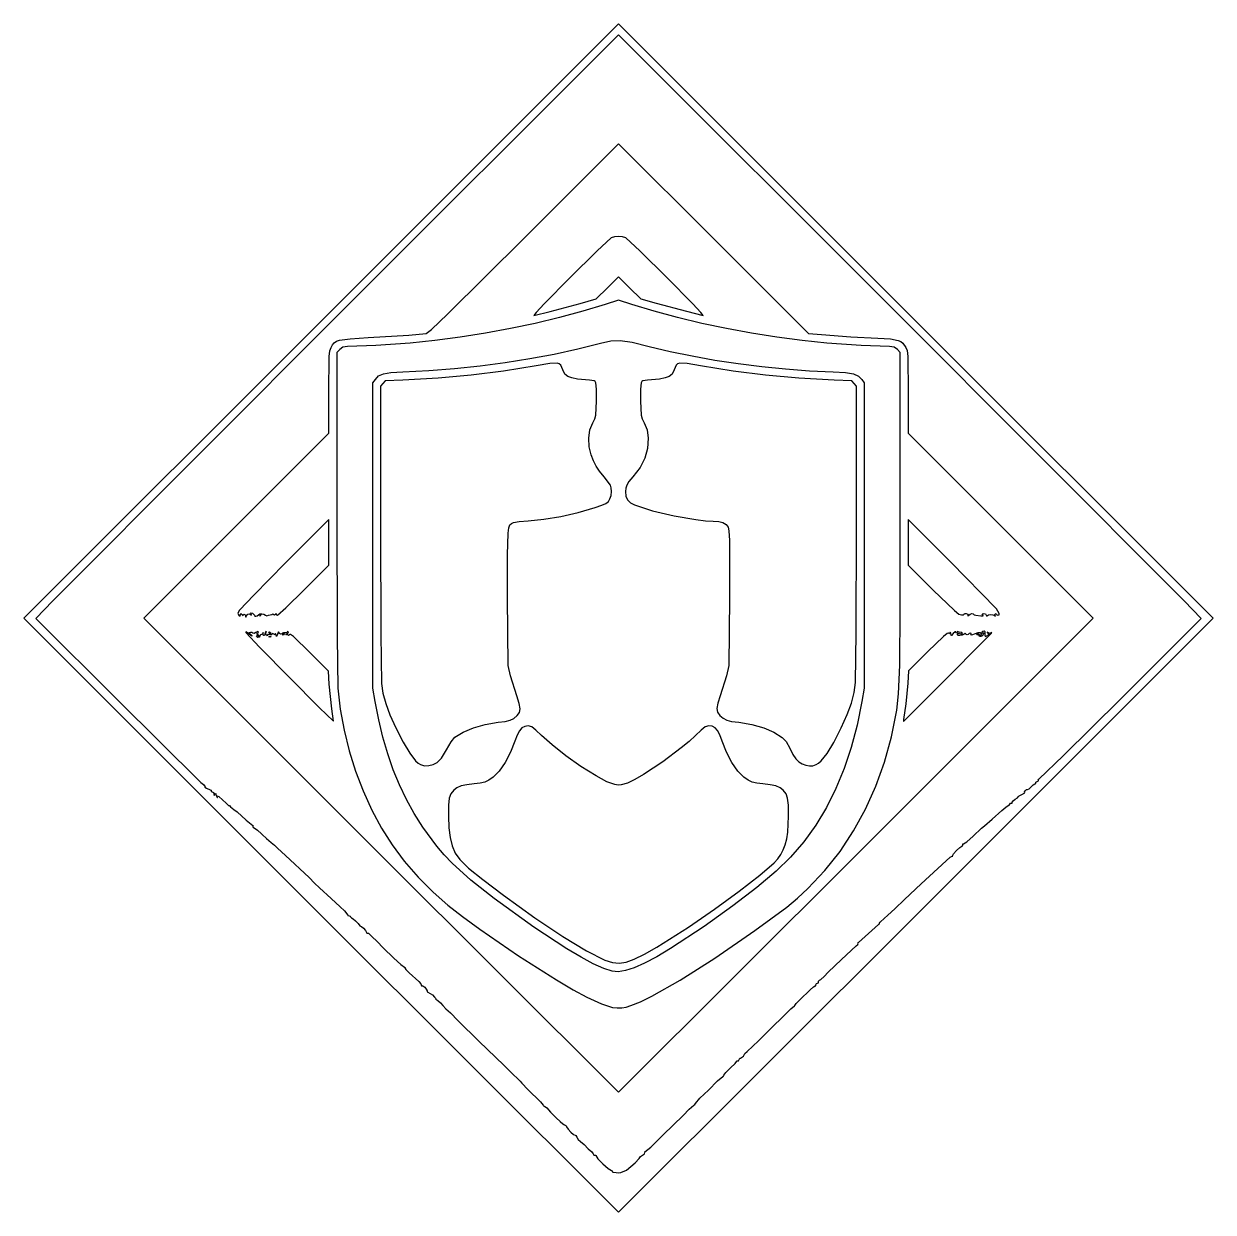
# Model space of a CAD drawing. Extents: x 243 to 560, y 438 to 755.
import ezdxf

# ---------------------------------------------------------------- set-up
doc = ezdxf.new("R2010")
doc.units = 0

msp = doc.modelspace()

# ---------------------------------------------------------------- linework, layer by layer
at = {"layer": 'Calque 1'}
for p, q in [((322.0903, 675.3326), (401.399, 754.6413)), ((401.399, 754.6413), (480.7077, 675.3326)), ((401.39896, 751.7311), (328.22506, 678.574)), ((474.57286, 678.574), (401.39896, 751.7311)), ((376.0622, 697.2911), (401.3993, 722.6231)), ((401.3993, 722.6231), (426.7331, 697.3226)), ((355.75622, 677.1232), (376.0622, 697.2911)), ((399.45441, 697.4933), (395.688262, 694.029348)), ((400.362216, 697.77815), (399.45441, 697.4933)), ((401.39889, 697.8731), (400.362216, 697.77815)), ((402.435564, 697.77815), (401.39889, 697.8731)), ((403.34337, 697.4933), (402.435564, 697.77815)), ((407.109525, 694.029348), (403.34337, 697.4933)), ((426.7331, 697.3226), (452.067, 672.0222)), ((395.688262, 694.029348), (388.454559, 686.896763)), ((414.343217, 686.896763), (407.109525, 694.029348)), ((388.454559, 686.896763), (381.551431, 679.89342)), ((398.42234, 684.1996), (401.3989, 687.1647)), ((401.3989, 687.1647), (404.37546, 684.2005)), ((421.246336, 679.89342), (414.343217, 686.896763)), ((395.44578, 681.2345), (398.42234, 684.1996)), ((404.37546, 684.2005), (407.35203, 681.2363)), ((381.551431, 679.89342), (379.410749, 677.627053)), ((383.14265, 677.8949), (391.21244, 680.0306)), ((391.21244, 680.0306), (395.44578, 681.2345)), ((397.8102, 679.7354), (391.88048, 677.934084)), ((401.39936, 680.8928), (397.8102, 679.7354)), ((404.98852, 679.7354), (401.39936, 680.8928)), ((410.918211, 677.934084), (404.98852, 679.7354)), ((407.35203, 681.2363), (411.45307, 680.0619)), ((411.45307, 680.0619), (419.52286, 677.9253)), ((423.38702, 677.627053), (421.246336, 679.89342)), ((328.22506, 678.574), (250.52196, 600.7029)), ((351.534233, 673.103656), (355.75622, 677.1232)), ((378.77701, 676.8172), (383.14264, 677.8949)), ((379.410749, 677.627053), (378.77701, 676.8172)), ((385.659003, 676.254863), (379.210656, 674.710566)), ((383.14264, 677.8949), (383.14265, 677.8949)), ((391.88048, 677.934084), (385.659003, 676.254863)), ((417.139675, 676.254862), (410.918211, 677.934084)), ((423.58802, 674.710566), (417.139675, 676.254862)), ((419.52286, 677.9253), (424.02077, 676.8172)), ((424.02077, 676.8172), (423.38702, 677.627053)), ((552.27596, 600.7029), (474.57286, 678.574)), ((242.7816, 596.0238), (322.0903, 675.3326)), ((350.0669, 671.9583), (351.534233, 673.103656)), ((372.600325, 673.314025), (365.892897, 672.078068)), ((379.210656, 674.710566), (372.600325, 673.314025)), ((430.198358, 673.314025), (423.58802, 674.710566)), ((436.905796, 672.078068), (430.198358, 673.314025)), ((480.7077, 675.3326), (560.0165, 596.0238)), ((325.128758, 668.958126), (325.58211, 669.499323)), ((325.58211, 669.499323), (326.185846, 669.912438)), ((326.185846, 669.912438), (327.029444, 670.221313)), ((327.029444, 670.221313), (329.794143, 670.62172)), ((329.794143, 670.62172), (334.59204, 670.8913)), ((334.59204, 670.8913), (345.43994, 671.5765)), ((345.8369, 669.462), (336.714764, 668.840788)), ((345.43994, 671.5765), (350.0669, 671.9583)), ((352.446298, 670.139226), (345.8369, 669.462)), ((359.153259, 671.015525), (352.446298, 670.139226)), ((365.892897, 672.078068), (359.153259, 671.015525)), ((390.52939, 667.901678), (396.63691, 669.4553)), ((396.63691, 669.4553), (399.328229, 670.043484)), ((399.328229, 670.043484), (401.866635, 670.125775)), ((401.866635, 670.125775), (405.031328, 669.648153)), ((405.031328, 669.648153), (409.60151, 668.5566)), ((443.645447, 671.015525), (436.905796, 672.078068)), ((450.352418, 670.139226), (443.645447, 671.015525)), ((456.96182, 669.462), (450.352418, 670.139226)), ((452.067, 672.0222), (455.50658, 671.7235)), ((455.50658, 671.7235), (463.3481, 671.120287)), ((466.083964, 668.840788), (456.96182, 669.462)), ((463.3481, 671.120287), (470.54258, 670.7519)), ((470.54258, 670.7519), (473.909026, 670.55008)), ((473.909026, 670.55008), (475.985161, 670.166788)), ((475.985161, 670.166788), (476.678573, 669.860973)), ((476.678573, 669.860973), (477.216461, 669.454452)), ((477.216461, 669.454452), (478.0484, 668.2655)), ((324.218039, 665.8334), (324.3951, 667.401119)), ((324.3951, 667.401119), (324.73631, 668.265)), ((324.73631, 668.265), (325.128758, 668.958126)), ((326.25772, 666.973), (326.257, 623.864)), ((327.03112, 667.7464), (326.25772, 666.973)), ((327.903796, 668.375238), (327.03112, 667.7464)), ((329.109, 668.5198), (327.903796, 668.375238)), ((336.714764, 668.840788), (329.109, 668.5198)), ((377.789201, 665.285781), (384.239841, 666.51082)), ((384.239841, 666.51082), (390.52939, 667.901678)), ((409.60151, 668.5566), (415.220497, 667.214341)), ((415.220497, 667.214341), (421.075337, 666.000988)), ((473.68972, 668.5198), (466.083964, 668.840788)), ((474.894924, 668.375238), (473.68972, 668.5198)), ((475.7676, 667.7464), (474.894924, 668.375238)), ((476.541, 666.973), (475.7676, 667.7464)), ((476.54072, 623.8637), (476.541, 666.973)), ((478.0484, 668.2655), (478.399835, 667.426334)), ((478.399835, 667.426334), (478.580798, 665.887175)), ((324.141, 656.227), (324.218039, 665.8334)), ((357.680129, 662.636098), (364.488406, 663.345367)), ((364.488406, 663.345367), (371.19841, 664.229613)), ((379.40342, 663.4039), (370.694831, 661.967802)), ((371.19841, 664.229613), (377.789201, 665.285781)), ((383.061438, 664.027264), (379.40342, 663.4039)), ((385.050665, 664.118437), (383.061438, 664.027264)), ((385.616585, 663.934608), (385.050665, 664.118437)), ((386.001832, 663.581917), (385.616585, 663.934608)), ((386.54567, 662.3222), (386.001832, 663.581917)), ((416.791603, 663.573097), (416.25211, 662.3222)), ((417.171636, 663.924084), (416.791603, 663.573097)), ((417.72778, 664.1081), (417.171636, 663.924084)), ((419.676157, 664.023228), (417.72778, 664.1081)), ((423.25225, 663.4145), (419.676157, 664.023228)), ((421.075337, 666.000988), (427.121822, 664.922653)), ((431.968586, 661.977547), (423.25225, 663.4145)), ((427.121822, 664.922653), (433.315748, 663.98545)), ((433.315748, 663.98545), (439.612906, 663.195491)), ((439.612906, 663.195491), (445.96909, 662.558888)), ((478.580798, 665.887175), (478.65766, 656.2415)), ((336.55208, 659.7563), (337.427468, 660.672816)), ((337.427468, 660.672816), (338.694971, 661.2454)), ((338.694971, 661.2454), (340.716137, 661.573034)), ((340.716137, 661.573034), (343.85251, 661.7547)), ((343.85251, 661.7547), (350.794517, 662.104858)), ((353.282228, 660.085642), (343.88722, 659.5649)), ((350.794517, 662.104858), (357.680129, 662.636098)), ((362.102932, 660.874162), (353.282228, 660.085642)), ((370.694831, 661.967802), (362.102932, 660.874162)), ((387.08115, 661.191675), (386.54567, 662.3222)), ((387.90538, 660.5491), (387.08115, 661.191675)), ((388.975124, 660.159314), (387.90538, 660.5491)), ((390.433871, 659.833062), (388.975124, 660.159314)), ((413.822656, 660.159722), (412.363909, 659.83415)), ((414.8924, 660.5491), (413.822656, 660.159722)), ((415.71663, 661.191675), (414.8924, 660.5491)), ((416.25211, 662.3222), (415.71663, 661.191675)), ((440.596487, 660.880775), (431.968586, 661.977547)), ((449.466845, 660.088466), (440.596487, 660.880775)), ((445.96909, 662.558888), (452.340093, 662.081753)), ((458.91055, 659.5649), (449.466845, 660.088466)), ((452.340093, 662.081753), (458.68171, 661.7702)), ((458.68171, 661.7702), (461.960146, 661.585686)), ((461.960146, 661.585686), (464.063645, 661.249063)), ((464.063645, 661.249063), (465.377409, 660.655508)), ((465.377409, 660.655508), (466.28664, 659.7002)), ((335.915, 658.863), (336.55208, 659.7563)), ((335.915, 618.117), (335.915, 658.863)), ((338.52941, 658.6394), (337.89913, 657.9067)), ((337.89913, 657.9067), (337.90813, 619.623)), ((339.15969, 659.3722), (338.52941, 658.6394)), ((343.88722, 659.5649), (339.15969, 659.3722)), ((393.66662, 659.5257), (390.433871, 659.833062)), ((394.887219, 659.41005), (393.66662, 659.5257)), ((395.151256, 659.1909), (394.887219, 659.41005)), ((395.34071, 658.7961), (395.151256, 659.1909)), ((395.517696, 657.142287), (395.34071, 658.7961)), ((395.52798, 653.9674), (395.517696, 657.142287)), ((407.280091, 657.142287), (407.2698, 653.9674)), ((407.45707, 658.7961), (407.280091, 657.142287)), ((407.646524, 659.191322), (407.45707, 658.7961)), ((407.910561, 659.410875), (407.646524, 659.191322)), ((409.13116, 659.5257), (407.910561, 659.410875)), ((412.363909, 659.83415), (409.13116, 659.5257)), ((463.63808, 659.3722), (458.91055, 659.5649)), ((464.26836, 658.6394), (463.63808, 659.3722)), ((464.89864, 657.9067), (464.26836, 658.6394)), ((464.89464, 619.8876), (464.89864, 657.9067)), ((466.28664, 659.7002), (466.8838, 658.863)), ((466.8838, 658.863), (466.883, 618.117)), ((324.1407, 645.3695), (324.141, 656.227)), ((395.333564, 650.168962), (395.52798, 653.9674)), ((407.2698, 653.9674), (407.464213, 650.168962)), ((478.65766, 656.2415), (478.657, 645.37)), ((393.766709, 646.312375), (394.53338, 648.1466)), ((394.53338, 648.1466), (395.055045, 649.204108)), ((395.055045, 649.204108), (395.333564, 650.168962)), ((407.464213, 650.168962), (407.742736, 649.204108)), ((407.742736, 649.204108), (408.2644, 648.1466)), ((408.2644, 648.1466), (409.031056, 646.312375)), ((299.4687, 620.6965), (324.1407, 645.3695)), ((393.51714, 644.0454), (393.766709, 646.312375)), ((393.54627, 641.7216), (393.51714, 644.0454)), ((409.031056, 646.312375), (409.28064, 644.0454)), ((409.28064, 644.0454), (409.151721, 641.32737)), ((478.657, 645.37), (503.329, 620.697)), ((394.09419, 639.6087), (393.54627, 641.7216)), ((409.151721, 641.32737), (408.464655, 638.780237)), ((394.707411, 637.990002), (394.09419, 639.6087)), ((395.417074, 636.594662), (394.707411, 637.990002)), ((408.464655, 638.780237), (407.173149, 636.286036)), ((396.333465, 635.235867), (395.417074, 636.594662)), ((397.56687, 633.7268), (396.333465, 635.235867)), ((407.173149, 636.286036), (405.23091, 633.7268)), ((399.24573, 631.5614), (397.56687, 633.7268)), ((399.479068, 630.781458), (399.24573, 631.5614)), ((403.588211, 631.559812), (403.315405, 630.75912)), ((404.187322, 632.471673), (403.588211, 631.559812)), ((405.23091, 633.7268), (404.187322, 632.471673)), ((399.1145, 627.8682), (399.407741, 628.774086)), ((399.407741, 628.774086), (399.531168, 629.798762)), ((399.531168, 629.798762), (399.479068, 630.781458)), ((403.315405, 630.75912), (403.25073, 629.8375)), ((403.25073, 629.8375), (403.391802, 628.605652)), ((403.391802, 628.605652), (403.831814, 627.621913)), ((390.608809, 624.24012), (395.18142, 625.5718)), ((395.18142, 625.5718), (396.957964, 626.182866)), ((396.957964, 626.182866), (398.056514, 626.6822)), ((398.056514, 626.6822), (398.700787, 627.200434)), ((398.700787, 627.200434), (399.1145, 627.8682)), ((403.831814, 627.621913), (404.595959, 626.849542)), ((404.595959, 626.849542), (405.70943, 626.2518)), ((405.70943, 626.2518), (410.469863, 624.698125)), ((324.141, 622.344), (312.4875, 610.7034)), ((324.141, 616.257), (324.141, 622.344)), ((326.257, 623.864), (326.328802, 591.085613)), ((373.43699, 621.542), (374.925673, 621.83165)), ((374.925673, 621.83165), (377.32202, 622.049)), ((377.32202, 622.049), (381.525648, 622.448448)), ((381.525648, 622.448448), (386.005731, 623.188912)), ((386.005731, 623.188912), (390.608809, 624.24012)), ((410.469863, 624.698125), (416.262601, 623.318375)), ((416.262601, 623.318375), (422.023504, 622.330613)), ((422.023504, 622.330613), (424.559473, 622.051871)), ((424.559473, 622.051871), (426.68843, 621.9529)), ((426.68843, 621.9529), (428.12872, 621.857802)), ((428.12872, 621.857802), (429.253184, 621.567187)), ((476.516293, 598.244575), (476.54072, 623.8637)), ((478.65724, 622.3509), (478.657, 616.255)), ((490.06104, 610.975), (478.65724, 622.3509)), ((274.7967, 596.0234), (299.4687, 620.6965)), ((337.90813, 619.623), (337.985911, 591.736262)), ((371.788236, 612.970569), (371.929621, 618.75545)), ((371.929621, 618.75545), (372.122324, 620.161463)), ((372.122324, 620.161463), (372.42398, 620.921881)), ((372.42398, 620.921881), (372.855299, 621.295721)), ((372.855299, 621.295721), (373.43699, 621.542)), ((429.253184, 621.567187), (430.081673, 621.07308)), ((430.081673, 621.07308), (430.63404, 620.3675)), ((430.63404, 620.3675), (430.862435, 619.390405)), ((430.862435, 619.390405), (430.978935, 616.753137)), ((464.819755, 592.135513), (464.89464, 619.8876)), ((503.329, 620.697), (528.001, 596.0239)), ((324.14061, 610.1714), (324.141, 616.257)), ((335.91462, 577.3706), (335.915, 618.117)), ((430.978935, 616.753137), (430.96362, 601.4951)), ((466.883, 618.117), (466.883, 577.371)), ((478.657, 616.255), (478.657, 610.159)), ((371.83415, 601.4951), (371.788236, 612.970569)), ((312.4875, 610.7034), (304.094944, 602.223363)), ((317.45797, 603.4927), (324.14061, 610.1714)), ((478.657, 610.159), (485.33773, 603.5512)), ((502.23184, 598.5672), (490.06104, 610.975)), ((312.641765, 598.775863), (317.45797, 603.4927)), ((485.33773, 603.5512), (491.020982, 598.07025)), ((250.52196, 600.7029), (245.99282, 595.9888)), ((304.094944, 602.223363), (300.2817, 598.1813)), ((371.93549, 583.456), (371.83415, 601.4951)), ((430.96362, 601.4951), (430.86228, 583.456)), ((556.80512, 595.9888), (552.27596, 600.7029)), ((300.2817, 598.1813), (299.88015, 597.368588)), ((299.88015, 597.368588), (299.939753, 597.126908)), ((299.939753, 597.126908), (300.16128, 596.8678)), ((300.16128, 596.8678), (300.527005, 596.579275)), ((300.527005, 596.579275), (300.59315, 596.9398)), ((300.59315, 596.9398), (300.649037, 597.307325)), ((300.649037, 597.307325), (301.00965, 596.9298)), ((301.00965, 596.9298), (301.254587, 596.6642)), ((301.252969, 596.9853), (301.50358, 597.0776)), ((301.25861, 596.7469), (301.252969, 596.9853)), ((301.254587, 596.6642), (301.25861, 596.7469)), ((301.50358, 597.0776), (301.801038, 596.941613)), ((301.801038, 596.941613), (301.93696, 596.6146)), ((301.93696, 596.6146), (301.98403, 596.324688)), ((301.98403, 596.324688), (302.10892, 596.5486)), ((302.10892, 596.5486), (302.54218, 597.1287)), ((302.54172, 597.1337), (302.855319, 597.170388)), ((302.54218, 597.1287), (302.54172, 597.1337)), ((302.855319, 597.170388), (303.21304, 597.0015)), ((303.21304, 597.0015), (303.494286, 596.835738)), ((303.42631, 597.155), (303.376847, 597.48865)), ((303.376847, 597.48865), (303.77365, 597.3441)), ((303.494286, 596.835738), (303.42631, 597.155)), ((303.77365, 597.3441), (304.29686, 596.8088)), ((304.29686, 596.8088), (304.410452, 596.602372)), ((304.410452, 596.602372), (304.687924, 596.5655)), ((304.687924, 596.5655), (305.034319, 596.685528)), ((305.034319, 596.685528), (305.35468, 596.9498)), ((305.35468, 596.9498), (305.738371, 597.174311)), ((305.702079, 597.005), (305.61977, 596.8181)), ((305.61977, 596.8181), (305.73645, 596.5536)), ((305.89997, 597.0827), (305.702079, 597.005)), ((305.73645, 596.5536), (306.01665, 596.8181)), ((305.738371, 597.174311), (306.278985, 597.225788)), ((306.049802, 597.005), (305.89997, 597.0827)), ((306.01665, 596.8181), (306.049802, 597.005)), ((306.01665, 596.8181), (306.01665, 596.8181)), ((306.278985, 597.225788), (306.841536, 597.11187)), ((306.841536, 597.11187), (307.29104, 596.8402)), ((307.29104, 596.8402), (307.610252, 596.710675)), ((307.610252, 596.710675), (308.04156, 596.8399)), ((308.04156, 596.8399), (308.53019, 596.9279)), ((308.53019, 596.9279), (308.90351, 597.0637)), ((308.90351, 597.0637), (309.236819, 597.239425)), ((309.236819, 597.239425), (309.46575, 597.0637)), ((309.46575, 597.0637), (309.663387, 596.908363)), ((309.663387, 596.908363), (309.88213, 597.1167)), ((309.88213, 597.1167), (310.059531, 597.321125)), ((310.059531, 597.321125), (310.11364, 597.1447)), ((310.11364, 597.1447), (310.213006, 596.911137)), ((310.213006, 596.911137), (310.44651, 596.814)), ((310.44651, 596.814), (312.641765, 598.775863)), ((476.39653, 583.53855), (476.516293, 598.244575)), ((491.020982, 598.07025), (492.202067, 597.150062)), ((492.202067, 597.150062), (492.87025, 596.9204)), ((492.87025, 596.9204), (493.431082, 596.969963)), ((493.431082, 596.969963), (493.58333, 597.1219)), ((493.58333, 597.1219), (493.675262, 597.26465)), ((493.675262, 597.26465), (494.09109, 597.2928)), ((494.09109, 597.2928), (494.552041, 597.154025)), ((494.552041, 597.154025), (494.61319, 596.8315)), ((494.61319, 596.8315), (494.568677, 596.55855)), ((494.568677, 596.55855), (494.84113, 596.8205)), ((494.84113, 596.8205), (495.225975, 597.11155)), ((495.225975, 597.11155), (495.65648, 597.2541)), ((495.65648, 597.2541), (495.65665, 597.2518)), ((495.65665, 597.2518), (495.983657, 597.216613)), ((495.983657, 597.216613), (496.11967, 597.0813)), ((496.11967, 597.0813), (496.294544, 596.935688)), ((496.294544, 596.935688), (496.71499, 596.8764)), ((496.71499, 596.8764), (498.08109, 596.7031)), ((498.08109, 596.7031), (498.6531, 596.629513)), ((498.399442, 597.212738), (498.86274, 597.2538)), ((498.53445, 596.91), (498.399442, 597.212738)), ((498.6531, 596.629513), (498.53445, 596.91)), ((498.86274, 597.2538), (499.286124, 597.173638)), ((499.286124, 597.173638), (499.39726, 597.0349)), ((499.39726, 597.0349), (499.55494, 596.6885)), ((499.55494, 596.6885), (499.744906, 596.634125)), ((499.744906, 596.634125), (499.82403, 596.7365)), ((499.82403, 596.7365), (500.051752, 596.925738)), ((500.051752, 596.925738), (500.58414, 596.98665)), ((500.58414, 596.98665), (501.195607, 596.919988)), ((501.195607, 596.919988), (501.66057, 596.7265)), ((501.66057, 596.7265), (501.920406, 596.552325)), ((501.801326, 597.006), (501.93619, 597.2152)), ((501.85469, 596.7365), (501.801326, 597.006)), ((501.920406, 596.552325), (501.85469, 596.7365)), ((501.93619, 597.2152), (502.126102, 597.250063)), ((502.126102, 597.250063), (502.20509, 597.1011)), ((502.20509, 597.1011), (502.321671, 596.903213)), ((502.961645, 597.266663), (502.23184, 598.5672)), ((502.321671, 596.903213), (502.60197, 596.8209)), ((502.60197, 596.8209), (502.918723, 596.933489)), ((502.918723, 596.933489), (502.961645, 597.266663)), ((322.024, 516.781), (242.7816, 596.0238)), ((245.99282, 595.9888), (267.91902, 574.0615)), ((338.0315, 532.7881), (274.7967, 596.0234)), ((528.001, 596.0239), (464.7662, 532.7886)), ((560.0165, 596.0238), (480.7741, 516.781)), ((535.27582, 574.4584), (556.80512, 595.9888)), ((302.029407, 592.345219), (302.02104, 592.1855)), ((302.02104, 592.1855), (305.67037, 588.323966)), ((302.128391, 592.359625), (302.029407, 592.345219)), ((302.63445, 591.9378), (302.128391, 592.359625)), ((303.56857, 591.2615), (302.63445, 591.9378)), ((303.21009, 592.2449), (302.807741, 592.148613)), ((302.807741, 592.148613), (303.24459, 591.7326)), ((303.64105, 592.202138), (303.21009, 592.2449)), ((303.24459, 591.7326), (303.579751, 591.399887)), ((303.579751, 591.399887), (303.56857, 591.2615)), ((303.90866, 592.0414), (303.64105, 592.202138)), ((304.204183, 591.990975), (303.90866, 592.0414)), ((304.70762, 592.2209), (304.204183, 591.990975)), ((305.181064, 592.451762), (304.70762, 592.2209)), ((304.834809, 591.279088), (304.9653, 591.390952)), ((304.911533, 591.091755), (304.834809, 591.279088)), ((305.20939, 590.9064), (304.911533, 591.091755)), ((304.941816, 591.918537), (305.02455, 592.0468)), ((305.22299, 591.6144), (304.941816, 591.918537)), ((304.9653, 591.390952), (305.28909, 591.3499)), ((305.02455, 592.0468), (305.258127, 592.137688)), ((305.35528, 592.3503), (305.181064, 592.451762)), ((305.533176, 590.941025), (305.20939, 590.9064)), ((305.558215, 591.304363), (305.22299, 591.6144)), ((305.258127, 592.137688), (305.35528, 592.3503)), ((305.28909, 591.3499), (305.558215, 591.304363)), ((305.75761, 591.2788), (305.533176, 590.941025)), ((305.940302, 591.6051), (305.75761, 591.2788)), ((306.148, 591.659), (305.940302, 591.6051)), ((306.342998, 591.6975), (306.148, 591.659)), ((306.49514, 591.9859), (306.342998, 591.6975)), ((306.596582, 592.213325), (306.49514, 591.9859)), ((306.64746, 591.8412), (306.596582, 592.213325)), ((306.747391, 591.4561), (306.64746, 591.8412)), ((306.94705, 591.3965), (306.747391, 591.4561)), ((307.101885, 591.570475), (306.94705, 591.3965)), ((307.24973, 592.3325), (307.09679, 591.7554)), ((307.09679, 591.7554), (307.101885, 591.570475)), ((307.447616, 592.568887), (307.24973, 592.3325)), ((307.364616, 591.888788), (307.38904, 592.2955)), ((307.49233, 591.5018), (307.364616, 591.888788)), ((307.38904, 592.2955), (307.447616, 592.568887)), ((307.67568, 591.289912), (307.49233, 591.5018)), ((307.73243, 591.4648), (307.67568, 591.289912)), ((307.899525, 591.676137), (307.73243, 591.4648)), ((308.39794, 591.6345), (307.899525, 591.676137)), ((308.18385, 592.3162), (308.064306, 592.243725)), ((308.064306, 592.243725), (308.26565, 592.0556)), ((308.101188, 591.071088), (308.216, 591.178)), ((308.37585, 591.0181), (308.101188, 591.071088)), ((308.66248, 592.0556), (308.18385, 592.3162)), ((308.216, 591.1781), (308.72312, 591.1571)), ((308.216, 591.178), (308.216, 591.1781)), ((308.26565, 592.0556), (308.730826, 591.8093)), ((308.687024, 591.050288), (308.37585, 591.0181)), ((308.892624, 591.592475), (308.39794, 591.6345)), ((308.66252, 592.0556), (308.66248, 592.0556)), ((308.730826, 591.8093), (308.66252, 592.0556)), ((308.72312, 591.1571), (308.687024, 591.050288)), ((309.0594, 591.7942), (308.892624, 591.592475)), ((309.138365, 591.985375), (309.0594, 591.7942)), ((309.43054, 591.8122), (309.138365, 591.985375)), ((309.752068, 591.64215), (309.43054, 591.8122)), ((309.93882, 591.8462), (309.752068, 591.64215)), ((310.048817, 591.893238), (309.93882, 591.8462)), ((310.1207, 591.5265), (310.048817, 591.893238)), ((310.206476, 591.136538), (310.1207, 591.5265)), ((310.45006, 591.7911), (310.206476, 591.136538)), ((310.691475, 592.377763), (310.45006, 591.7911)), ((310.84247, 592.2541), (310.691475, 592.377763)), ((311.008303, 591.955945), (310.84247, 592.2541)), ((311.280975, 591.807013), (311.008303, 591.955945)), ((311.57932, 591.825798), (311.280975, 591.807013)), ((311.82217, 592.0308), (311.57932, 591.825798)), ((311.804301, 591.6042), (311.83748, 591.7911)), ((311.95416, 591.5265), (311.804301, 591.6042)), ((312.08218, 592.15965), (311.82217, 592.0308)), ((311.83748, 591.7911), (312.11768, 592.0556)), ((311.83748, 591.7911), (311.83748, 591.7911)), ((312.152051, 591.6042), (311.95416, 591.5265)), ((312.49924, 592.1322), (312.08218, 592.15965)), ((312.11768, 592.0556), (312.23436, 591.7911)), ((312.23436, 591.7911), (312.152051, 591.6042)), ((312.878944, 592.120688), (312.49924, 592.1322)), ((312.688074, 591.64285), (312.99775, 591.8674)), ((312.82971, 591.6322), (312.688074, 591.64285)), ((313.157441, 591.643238), (312.82971, 591.6322)), ((313.02815, 592.305), (312.878944, 592.120688)), ((312.99775, 591.8674), (313.389904, 592.195625)), ((313.116369, 592.470263), (313.02815, 592.305)), ((313.32848, 592.4304), (313.116369, 592.470263)), ((313.29273, 591.4676), (313.157441, 591.643238)), ((313.389882, 591.38335), (313.29273, 591.4676)), ((313.389904, 592.195625), (313.32848, 592.4304)), ((313.62346, 591.6117), (313.389882, 591.38335)), ((313.755236, 591.712372), (313.62346, 591.6117)), ((313.958385, 591.69038), (313.755236, 591.712372)), ((314.746024, 591.134363), (313.958385, 591.69038)), ((319.01723, 586.9659), (314.746024, 591.134363)), ((326.328802, 591.085613), (326.53292, 577.3432)), ((337.985911, 591.736262), (338.1615, 578.6282)), ((464.64506, 578.9041), (464.819755, 592.135513)), ((488.117609, 591.174925), (483.93572, 587.1417)), ((489.055065, 591.914034), (488.117609, 591.174925)), ((489.4527, 592.0034), (489.055065, 591.914034)), ((489.704744, 591.83195), (489.4527, 592.0034)), ((489.77405, 592.0694), (489.704744, 591.83195)), ((489.819416, 592.3204), (489.77405, 592.0694)), ((490.02118, 592.0689), (489.819416, 592.3204)), ((490.13028, 591.4074), (490.02118, 592.0689)), ((490.235205, 591.444825), (490.13028, 591.4074)), ((490.67559, 591.924), (490.235205, 591.444825)), ((491.155694, 592.387588), (490.67559, 591.924)), ((491.35619, 592.387), (491.155694, 592.387588)), ((491.439424, 592.153438), (491.35619, 592.387)), ((491.6377, 592.0563), (491.439424, 592.153438)), ((491.787699, 592.133775), (491.6377, 592.0563)), ((491.798207, 592.4542), (491.75487, 592.32)), ((491.75487, 592.32), (491.787699, 592.133775)), ((492.24122, 592.337), (491.798207, 592.4542)), ((491.80933, 591.7069), (491.986021, 591.94812)), ((491.931581, 591.455764), (491.80933, 591.7069)), ((492.416065, 591.388838), (491.931581, 591.455764)), ((491.986021, 591.94812), (492.246858, 592.043288)), ((493.00599, 592.2055), (492.24122, 592.337)), ((492.246858, 592.043288), (492.84799, 591.7829)), ((493.041287, 591.497692), (492.416065, 591.388838)), ((492.84799, 591.7829), (493.055246, 591.67385)), ((493.12139, 591.9152), (493.00599, 592.2055)), ((493.58575, 591.7739), (493.041287, 591.497692)), ((493.055246, 591.67385), (493.12139, 591.9152)), ((493.880671, 591.94465), (493.58575, 591.7739)), ((494.00334, 591.8679), (493.880671, 591.94465)), ((494.11992, 591.689288), (494.00334, 591.8679)), ((494.40021, 591.615), (494.11992, 591.689288)), ((494.680505, 591.679763), (494.40021, 591.615)), ((494.79709, 591.8355), (494.680505, 591.679763)), ((494.918259, 591.991225), (494.79709, 591.8355)), ((495.20958, 592.0559), (494.918259, 591.991225)), ((495.452854, 591.978213), (495.20958, 592.0559)), ((495.407704, 591.58968), (495.45855, 591.7914)), ((495.582669, 591.541363), (495.407704, 591.58968)), ((495.45855, 591.7914), (495.452854, 591.978213)), ((496.50361, 591.8944), (495.582669, 591.541363)), ((497.245749, 592.123789), (496.50361, 591.8944)), ((496.962461, 591.581413), (497.04555, 591.7903)), ((497.11485, 591.6195), (496.962461, 591.581413)), ((497.04555, 591.7903), (497.279942, 591.978325)), ((497.344905, 591.652163), (497.11485, 591.6195)), ((497.879999, 592.088288), (497.245749, 592.123789)), ((497.279942, 591.978325), (497.57561, 591.7033)), ((497.5008, 591.4851), (497.344905, 591.652163)), ((497.719848, 591.194008), (497.5008, 591.4851)), ((497.57561, 591.7033), (497.849749, 591.448163)), ((498.045169, 591.136513), (497.719848, 591.194008)), ((497.84078, 589.002238), (500.246011, 591.451477)), ((497.849749, 591.448163), (498.06439, 591.4427)), ((498.21625, 591.842917), (497.879999, 592.088288)), ((498.391405, 591.299236), (498.045169, 591.136513)), ((498.06439, 591.4427), (498.21625, 591.842917)), ((498.34116, 592.2753), (498.301584, 592.084025)), ((498.301584, 592.084025), (498.55495, 592.1212)), ((498.596696, 592.493875), (498.34116, 592.2753)), ((498.6732, 591.6688), (498.391405, 591.299236)), ((498.55495, 592.1212), (498.830517, 592.133875)), ((498.94242, 592.5848), (498.596696, 592.493875)), ((498.830517, 592.133875), (498.6732, 591.6688)), ((499.224612, 592.4407), (498.94242, 592.5848)), ((499.154045, 591.435563), (499.19041, 591.9396)), ((499.29402, 591.1302), (499.154045, 591.435563)), ((499.19041, 591.9396), (499.224612, 592.4407)), ((499.481572, 591.0966), (499.29402, 591.1302)), ((499.55958, 591.2463), (499.481572, 591.0966)), ((499.695592, 591.448388), (499.55958, 591.2463)), ((500.0226, 591.5349), (499.695592, 591.448388)), ((499.75794, 592.3202), (499.69727, 592.2061)), ((499.69727, 592.2061), (499.972, 591.9318)), ((500.23166, 592.0384), (499.75794, 592.3202)), ((499.972, 591.9318), (500.328661, 591.604388)), ((500.328661, 591.604388), (500.0226, 591.5349)), ((500.506171, 591.946975), (500.23166, 592.0384)), ((500.246011, 591.451477), (500.84351, 592.071204)), ((500.97488, 592.2241), (500.506171, 591.946975)), ((500.84351, 592.071204), (500.97488, 592.2241)), ((305.67037, 588.323966), (313.657502, 580.185875)), ((324.08026, 581.8692), (319.01723, 586.9659)), ((483.93572, 587.1417), (478.73605, 581.9627)), ((489.50648, 580.5996), (497.84078, 589.002238)), ((324.25492, 578.4296), (324.08026, 581.8692)), ((372.61603, 580.6758), (371.93549, 583.456)), ((374.25096, 575.3476), (372.61603, 580.6758)), ((430.18174, 580.6758), (428.54681, 575.3476)), ((430.86228, 583.456), (430.18174, 580.6758)), ((476.111707, 575.8937), (476.39653, 583.53855)), ((477.38398, 568.5086), (489.50648, 580.6005)), ((478.73605, 581.9627), (478.57819, 578.7414)), ((489.50648, 580.6005), (489.50648, 580.5996)), ((313.657502, 580.185875), (321.657704, 572.147197)), ((324.907, 571.815), (324.25492, 578.4296)), ((336.52006, 573.7987), (335.91462, 577.3706)), ((338.1615, 578.6282), (338.556085, 576.043567)), ((464.263761, 576.190464), (464.64506, 578.9041)), ((466.883, 577.371), (466.27756, 573.7991)), ((478.57819, 578.7414), (478.07683, 573.159)), ((326.53292, 577.3432), (327.173893, 571.781303)), ((338.556085, 576.043567), (339.304041, 573.265987)), ((374.939372, 573.298653), (374.25096, 575.3476)), ((428.54681, 575.3476), (427.864761, 573.327653)), ((463.53529, 573.377313), (464.263761, 576.190464)), ((475.5921, 571.4581), (476.111707, 575.8937)), ((519.995757, 559.29875), (535.27582, 574.4584)), ((267.91902, 574.0615), (289.99342, 552.202)), ((321.657704, 572.147197), (325.34624, 568.5839)), ((324.90698, 571.8146), (324.907, 571.815)), ((325.34624, 568.5839), (324.90698, 571.8146)), ((327.173893, 571.781303), (328.188486, 566.202658)), ((337.454275, 568.902721), (336.52006, 573.7987)), ((339.304041, 573.265987), (340.432339, 570.211639)), ((375.184801, 571.8759), (374.939372, 573.298653)), ((374.991872, 570.864897), (375.184801, 571.8759)), ((427.864761, 573.327653), (427.61917, 571.933225)), ((427.61917, 571.933225), (427.804259, 570.935884)), ((462.407992, 570.300705), (463.53529, 573.377313)), ((466.27756, 573.7991), (465.028665, 567.522517)), ((474.204877, 564.396748), (475.5921, 571.4581)), ((478.07683, 573.159), (477.43738, 568.9716)), ((338.55867, 564.250727), (337.454275, 568.902721)), ((340.432339, 570.211639), (341.96795, 566.7967)), ((365.869088, 567.699009), (369.3042, 568.2589)), ((369.3042, 568.2589), (371.205811, 568.506069)), ((371.205811, 568.506069), (372.49547, 568.8207)), ((372.49547, 568.8207), (373.454747, 569.302506)), ((373.454747, 569.302506), (374.36521, 570.0512)), ((374.36521, 570.0512), (374.991872, 570.864897)), ((427.804259, 570.935884), (428.41425, 570.1072)), ((428.41425, 570.1072), (429.299772, 569.336973)), ((429.299772, 569.336973), (430.259957, 568.838237)), ((430.259957, 568.838237), (431.567119, 568.511908)), ((431.567119, 568.511908), (433.49357, 568.2589)), ((433.49357, 568.2589), (436.948254, 567.698378)), ((460.83021, 566.7967), (462.407992, 570.300705)), ((477.43738, 568.9716), (477.38398, 568.5086)), ((328.188486, 566.202658), (329.556964, 560.664187)), ((341.96795, 566.7967), (343.945091, 562.94968)), ((357.7913, 564.2868), (359.939789, 565.653316)), ((359.939789, 565.653316), (362.690001, 566.8106)), ((362.690001, 566.8106), (365.869088, 567.699009)), ((374.36551, 564.862822), (373.76072, 563.2154)), ((374.967971, 566.008325), (374.36551, 564.862822)), ((375.632586, 566.747816), (374.967971, 566.008325)), ((376.42384, 567.1772), (375.632586, 566.747816)), ((377.319193, 567.320747), (376.42384, 567.1772)), ((378.241532, 567.02575), (377.319193, 567.320747)), ((379.372496, 566.192403), (378.241532, 567.02575)), ((380.89372, 564.7209), (379.372496, 566.192403)), ((383.663273, 562.203552), (380.89372, 564.7209)), ((421.90419, 564.7209), (420.244405, 563.158898)), ((423.423549, 566.190834), (421.90419, 564.7209)), ((424.554994, 567.023925), (423.423549, 566.190834)), ((425.483607, 567.321928), (424.554994, 567.023925)), ((426.39447, 567.1866), (425.483607, 567.321928)), ((427.170335, 566.778514), (426.39447, 567.1866)), ((427.821647, 566.051837), (427.170335, 566.778514)), ((428.419436, 564.899742), (427.821647, 566.051837)), ((429.03473, 563.2154), (428.419436, 564.899742)), ((436.948254, 567.698378), (440.117935, 566.80945)), ((440.117935, 566.80945), (442.868583, 565.638747)), ((442.868583, 565.638747), (445.06617, 564.2329)), ((458.825281, 562.895733), (460.83021, 566.7967)), ((465.028665, 567.522517), (463.462882, 561.564713)), ((339.840969, 559.82231), (338.55867, 564.250727)), ((343.945091, 562.94968), (345.724487, 560.003962)), ((355.49384, 560.9198), (356.727721, 563.039987)), ((356.727721, 563.039987), (357.7913, 564.2868)), ((373.76072, 563.2154), (372.607193, 560.307922)), ((387.315595, 559.344137), (383.663273, 562.203552)), ((420.244405, 563.158898), (418.154357, 561.410602)), ((430.191554, 560.305053), (429.03473, 563.2154)), ((445.06617, 564.2329), (446.10925, 563.09495)), ((446.10925, 563.09495), (447.08183, 561.3735)), ((457.036426, 559.946862), (458.825281, 562.895733)), ((463.462882, 561.564713), (461.578049, 555.920952)), ((472.359681, 557.63848), (474.204877, 564.396748)), ((329.556964, 560.664187), (331.259592, 555.222813)), ((341.308895, 555.597062), (339.840969, 559.82231)), ((345.724487, 560.003962), (347.28155, 557.996064)), ((353.06505, 557.5671), (354.216445, 558.720662)), ((354.216445, 558.720662), (355.49384, 560.9198)), ((372.607193, 560.307922), (371.136943, 557.536625)), ((391.395004, 556.47998), (387.315595, 559.344137)), ((418.154357, 561.410602), (413.197877, 557.714887)), ((431.662824, 557.5337), (430.191554, 560.305053)), ((447.08183, 561.3735), (447.93092, 559.700437)), ((447.93092, 559.700437), (448.692508, 558.535725)), ((448.692508, 558.535725), (449.478429, 557.7375)), ((455.473923, 557.965211), (457.036426, 559.946862)), ((513.49122, 553.0857), (519.995757, 559.29875)), ((331.259592, 555.222813), (333.276637, 549.935455)), ((342.970173, 551.554576), (341.308895, 555.597062)), ((347.28155, 557.996064), (347.969022, 557.355208)), ((347.969022, 557.355208), (348.59169, 556.9625)), ((348.59169, 556.9625), (349.637258, 556.687814)), ((349.637258, 556.687814), (350.810095, 556.707662)), ((350.810095, 556.707662), (351.992112, 557.00608)), ((351.992112, 557.00608), (353.06522, 557.5671)), ((353.06522, 557.5671), (353.06505, 557.5671)), ((369.532461, 555.204416), (367.97624, 553.6142)), ((371.136943, 557.536625), (369.532461, 555.204416)), ((395.44582, 553.9484), (391.395004, 556.47998)), ((413.197877, 557.714887), (408.063554, 554.35328)), ((433.266782, 555.202897), (431.662824, 557.5337)), ((434.82167, 553.6142), (433.266782, 555.202897)), ((449.478429, 557.7375), (450.40052, 557.1639)), ((450.40052, 557.1639), (451.36733, 556.78552)), ((451.36733, 556.78552), (452.304053, 556.626937)), ((452.304053, 556.626937), (453.225831, 556.687336)), ((453.225831, 556.687336), (454.14781, 556.9659)), ((454.14781, 556.9659), (454.14805, 556.9659)), ((454.14805, 556.9659), (454.780766, 557.341818)), ((454.780766, 557.341818), (455.473923, 557.965211)), ((461.578049, 555.920952), (459.372004, 550.5865)), ((470.060595, 551.191487), (472.359681, 557.63848)), ((289.99342, 552.202), (290.72756, 551.6574)), ((364.488608, 552.011173), (362.90205, 551.8262)), ((365.736902, 552.326338), (364.488608, 552.011173)), ((366.836318, 552.838433), (365.736902, 552.326338)), ((367.97624, 553.6142), (366.836318, 552.838433)), ((398.300101, 552.413906), (395.44582, 553.9484)), ((400.404255, 551.6392), (398.300101, 552.413906)), ((403.78019, 552.0453), (402.112784, 551.543319)), ((405.751202, 553.022616), (403.78019, 552.0453)), ((408.063554, 554.35328), (405.751202, 553.022616)), ((435.961591, 552.838433), (434.82167, 553.6142)), ((437.061006, 552.326337), (435.961591, 552.838433)), ((438.309298, 552.011173), (437.061006, 552.326337)), ((439.89585, 551.8262), (438.309298, 552.011173)), ((512.670622, 551.907675), (512.67483, 552.0733)), ((512.67483, 552.0733), (512.73486, 552.281375)), ((512.73486, 552.281375), (513.08271, 552.4524)), ((513.08271, 552.4524), (513.438671, 552.6437)), ((513.43572, 552.9202), (513.366337, 553.105625)), ((513.366337, 553.105625), (513.49122, 553.0857)), ((513.438671, 552.6437), (513.43572, 552.9202)), ((290.72756, 551.6574), (291.14001, 551.045)), ((291.14001, 551.045), (291.059865, 551.011568)), ((291.059865, 551.011568), (291.111759, 550.923366)), ((291.111759, 550.923366), (291.488556, 550.6552)), ((291.488556, 550.6552), (292.47242, 550.2597)), ((292.47242, 550.2597), (292.762421, 550.177762)), ((292.762421, 550.177762), (292.78753, 549.9867)), ((292.78753, 549.9867), (292.793226, 549.799837)), ((292.793226, 549.799837), (293.0365, 549.7221)), ((293.0365, 549.7221), (293.340087, 549.5575)), ((293.340087, 549.5575), (293.46759, 549.1268)), ((293.46759, 549.1268), (293.51585, 548.691388)), ((293.51585, 548.691388), (293.71357, 549.0608)), ((293.71357, 549.0608), (293.931497, 549.353837)), ((293.931497, 549.353837), (294.07738, 548.6859)), ((333.276637, 549.935455), (335.588363, 544.859036)), ((344.832528, 547.674442), (342.970173, 551.554576)), ((356.717408, 549.197314), (356.279926, 547.973088)), ((357.47054, 550.1607), (356.717408, 549.197314)), ((358.30089, 550.805881), (357.47054, 550.1607)), ((359.410338, 551.276275), (358.30089, 550.805881)), ((360.907764, 551.605256), (359.410338, 551.276275)), ((362.90205, 551.8262), (360.907764, 551.605256)), ((401.285816, 551.511466), (400.404255, 551.6392)), ((402.112784, 551.543319), (401.285816, 551.511466)), ((441.890142, 551.605256), (439.89585, 551.8262)), ((443.387571, 551.276275), (441.890142, 551.605256)), ((444.49702, 550.805881), (443.387571, 551.276275)), ((445.32737, 550.1607), (444.49702, 550.805881)), ((446.080497, 549.197314), (445.32737, 550.1607)), ((446.517972, 547.973088), (446.080497, 549.197314)), ((459.372004, 550.5865), (456.842584, 545.556623)), ((467.3117, 545.063963), (470.060595, 551.191487)), ((508.296094, 548.656475), (508.94542, 548.962)), ((508.94542, 548.962), (509.74849, 549.4108)), ((509.714122, 549.683064), (509.909906, 550.026812)), ((509.74849, 549.4108), (509.714122, 549.683064)), ((509.909906, 550.026812), (510.21814, 550.298355)), ((510.21814, 550.298355), (510.52112, 550.354)), ((510.52112, 550.354), (510.95641, 550.48045)), ((510.95641, 550.48045), (511.49289, 551.0254)), ((511.49289, 551.0254), (512.024179, 551.599837)), ((512.024179, 551.599837), (512.45703, 551.8388)), ((512.45703, 551.8388), (512.670622, 551.907675)), ((294.07738, 548.6859), (294.35131, 548.2229)), ((294.40181, 548.3332), (294.335453, 548.656505)), ((294.335453, 548.656505), (294.776929, 548.436838)), ((294.35131, 548.2229), (294.470509, 548.1579)), ((294.470509, 548.1579), (294.40181, 548.3332)), ((294.776929, 548.436838), (296.74006, 546.6795)), ((296.74006, 546.6795), (297.422127, 546.048638)), ((297.422127, 546.048638), (297.582373, 545.947448)), ((297.582373, 545.947448), (297.58512, 546.018)), ((297.58512, 546.018), (297.606847, 546.0844)), ((297.606847, 546.0844), (297.94932, 545.6873)), ((297.94932, 545.6873), (298.78646, 544.9597)), ((346.903682, 543.936253), (344.832528, 547.674442)), ((356.080534, 546.112317), (356.04167, 543.2393)), ((356.279926, 547.973088), (356.080534, 546.112317)), ((446.717364, 546.112317), (446.517972, 547.973088)), ((446.75624, 543.2393), (446.717364, 546.112317)), ((503.61575, 544.7612), (504.678334, 545.64875)), ((504.678334, 545.64875), (505.3198, 546.0179)), ((505.3198, 546.0179), (505.605606, 546.134075)), ((505.605606, 546.134075), (505.81309, 546.4133)), ((505.81309, 546.4133), (505.989799, 546.64955)), ((505.989799, 546.64955), (506.20166, 546.6623)), ((506.20166, 546.6623), (506.368945, 546.677837)), ((506.368945, 546.677837), (506.43852, 546.9216)), ((506.43852, 546.9216), (506.671685, 547.328675)), ((506.671685, 547.328675), (507.23227, 547.7377)), ((507.23227, 547.7377), (507.792859, 548.098325)), ((507.792859, 548.098325), (508.02602, 548.3889)), ((508.02602, 548.3889), (508.296094, 548.656475)), ((298.78646, 544.9597), (299.679909, 544.380625)), ((299.679909, 544.380625), (302.13542, 542.1154)), ((335.588363, 544.859036), (338.175035, 540.050477)), ((349.19136, 540.3196), (346.903682, 543.936253)), ((356.04167, 543.2393), (356.153647, 540.107562)), ((446.533585, 538.955356), (446.75624, 543.2393)), ((456.842584, 545.556623), (453.987628, 540.826587)), ((464.11708, 539.264099), (467.3117, 545.063963)), ((501.02213, 542.4461), (503.61575, 544.7612)), ((302.13542, 542.1154), (303.83007, 540.7264)), ((303.83007, 540.7264), (303.945726, 540.64675)), ((303.89597, 540.4552), (303.84692, 540.285088)), ((303.84692, 540.285088), (303.96437, 540.2568)), ((303.945726, 540.64675), (303.89597, 540.4552)), ((303.96437, 540.2568), (305.150055, 539.493563)), ((305.150055, 539.493563), (306.15295, 538.482)), ((338.175035, 540.050477), (341.01692, 535.5667)), ((352.933837, 535.224509), (349.19136, 540.3196)), ((356.153647, 540.107562), (356.477289, 537.5135)), ((453.987628, 540.826587), (450.804974, 536.391658)), ((495.95013, 537.9196), (498.23644, 539.9895)), ((498.23644, 539.9895), (499.01371, 540.6209)), ((499.01371, 540.6209), (501.02213, 542.4461)), ((306.15295, 538.482), (306.34738, 538.3089)), ((306.34738, 538.3089), (307.53771, 537.2505)), ((307.53771, 537.2505), (308.77096, 536.2285)), ((308.77096, 536.2285), (309.68021, 535.4347)), ((356.477289, 537.5135), (357.040058, 535.308387)), ((445.862025, 535.599725), (446.258267, 537.175536)), ((446.258267, 537.175536), (446.533585, 538.955356)), ((450.804974, 536.391658), (447.29246, 532.2471)), ((460.480819, 533.800089), (464.11708, 539.264099)), ((493.43659, 535.8546), (494.26868, 536.40335)), ((494.26868, 536.40335), (495.95013, 537.9196)), ((309.68021, 535.4347), (310.49114, 534.641)), ((310.49114, 534.641), (312.56489, 532.7227)), ((341.01692, 535.5667), (344.271988, 531.222347)), ((354.914904, 532.903723), (352.933837, 535.224509)), ((357.040058, 535.308387), (357.86942, 533.3435)), ((357.86942, 533.3435), (359.103572, 531.616253)), ((444.671975, 532.947856), (445.33616, 534.199855)), ((445.33616, 534.199855), (445.862025, 535.599725)), ((456.406998, 528.680125), (460.480819, 533.800089)), ((490.51065, 532.6653), (490.770485, 533.163091)), ((490.770485, 533.163091), (491.56475, 534.053075)), ((491.56475, 534.053075), (492.457032, 534.888722)), ((492.457032, 534.888722), (493.01092, 535.2235)), ((493.01092, 535.2235), (493.151067, 535.307075)), ((493.151067, 535.307075), (493.20936, 535.5825)), ((493.20936, 535.5825), (493.276107, 535.832587)), ((493.276107, 535.832587), (493.43659, 535.8546)), ((312.56489, 532.7227), (318.87586, 526.8358)), ((401.3987, 469.5534), (338.0312, 532.7886)), ((338.0312, 532.7886), (338.0315, 532.7881)), ((344.271988, 531.222347), (347.983899, 526.92485)), ((357.046381, 530.6568), (354.914904, 532.903723)), ((361.99214, 526.152616), (357.046381, 530.6568)), ((359.103572, 531.616253), (361.426702, 529.36695)), ((464.7662, 532.7886), (401.3987, 469.5534)), ((439.06887, 527.468517), (442.89385, 530.7752)), ((442.89385, 530.7752), (443.860771, 531.815661)), ((447.29246, 532.2471), (443.465091, 528.50182)), ((443.860771, 531.815661), (444.671975, 532.947856)), ((482.10466, 525.1159), (488.80894, 531.3299)), ((488.80894, 531.3299), (489.845556, 532.236712)), ((489.845556, 532.236712), (490.43125, 532.5646)), ((490.43125, 532.5646), (490.563717, 532.559937)), ((490.563717, 532.559937), (490.51065, 532.6653)), ((318.87586, 526.8358), (320.30821, 525.3769)), ((347.983899, 526.92485), (351.93067, 522.914978)), ((361.426702, 529.36695), (365.179217, 526.297597)), ((433.581479, 523.202163), (439.06887, 527.468517)), ((443.465091, 528.50182), (438.325588, 524.156812)), ((451.8997, 523.9124), (456.406998, 528.680125)), ((320.30821, 525.3769), (321.62707, 524.0982)), ((321.62707, 524.0982), (324.75032, 521.2576)), ((368.23426, 521.2481), (361.99214, 526.152616)), ((365.179217, 526.297597), (370.70152, 522.1102)), ((438.325588, 524.156812), (431.917695, 519.247148)), ((449.169254, 521.36467), (451.8997, 523.9124)), ((477.69598, 520.9487), (482.10466, 525.1159)), ((324.75032, 521.2576), (327.16658, 519.0305)), ((351.93067, 522.914978), (355.89032, 519.4335)), ((378.789714, 513.633544), (368.23426, 521.2481)), ((370.70152, 522.1102), (379.081915, 516.071561)), ((427.039848, 518.432952), (433.581479, 523.202163)), ((446.281452, 518.940437), (449.169254, 521.36467)), ((475.10062, 518.5013), (477.69598, 520.9487)), ((327.16658, 519.0305), (328.32432, 517.954525)), ((328.32432, 517.954525), (329.21827, 516.7881)), ((355.89032, 519.4335), (359.800833, 516.407103)), ((420.05215, 513.6177), (427.039848, 518.432952)), ((431.917695, 519.247148), (424.28516, 513.8079)), ((437.7792, 512.667), (446.281452, 518.940437)), ((473.24323, 516.7815), (475.10062, 518.5013)), ((401.399, 437.5383), (322.0239, 516.781)), ((322.0239, 516.781), (322.024, 516.781)), ((329.21827, 516.7881), (329.24982, 516.6902)), ((329.24982, 516.6902), (329.52047, 516.6493)), ((329.52047, 516.6493), (329.831904, 516.57405)), ((329.831904, 516.57405), (329.96144, 516.3932)), ((329.96144, 516.3932), (330.153147, 516.11185)), ((330.153147, 516.11185), (330.61406, 515.7951)), ((330.61406, 515.7951), (331.271871, 515.2867)), ((331.271871, 515.2867), (331.93698, 514.5446)), ((331.93698, 514.5446), (332.410372, 513.97145)), ((332.410372, 513.97145), (332.60727, 513.8693)), ((359.800833, 516.407103), (364.406352, 513.047764)), ((379.081915, 516.071561), (386.527783, 511.090938)), ((480.7741, 516.781), (401.399, 437.5383)), ((468.08854, 511.8867), (470.7733, 514.2679)), ((470.7733, 514.2679), (470.922374, 514.384487)), ((470.922374, 514.384487), (470.98438, 514.6648)), ((470.98438, 514.6648), (471.05853, 514.945112)), ((471.05853, 514.945112), (471.23681, 515.0617)), ((471.23681, 515.0617), (473.24323, 516.7815)), ((332.60727, 513.8693), (332.840435, 513.810588)), ((332.840435, 513.810588), (333.40102, 513.342)), ((333.40102, 513.342), (333.961609, 512.698325)), ((333.961609, 512.698325), (334.19477, 512.2186)), ((334.19477, 512.2186), (334.26995, 512.008638)), ((334.26995, 512.008638), (334.4507, 512.0137)), ((334.4507, 512.0137), (334.73041, 511.9668)), ((334.73041, 511.9668), (335.04351, 511.6325)), ((335.04351, 511.6325), (335.59282, 511.093)), ((335.59282, 511.093), (337.05053, 509.7425)), ((364.406352, 513.047764), (374.725467, 505.975863)), ((387.648579, 507.8053), (378.789714, 513.633544)), ((386.527783, 511.090938), (392.831493, 507.30077)), ((411.580692, 508.218363), (420.05215, 513.6177)), ((424.28516, 513.8079), (415.302421, 507.885503)), ((427.119136, 505.336119), (437.7792, 512.667)), ((465.37358, 509.5054), (468.08854, 511.8867)), ((337.05053, 509.7425), (338.61901, 508.0889)), ((338.61901, 508.0889), (341.48129, 505.3384)), ((391.398971, 505.587424), (387.648579, 507.8053)), ((408.356478, 506.415098), (411.580692, 508.218363)), ((415.302421, 507.885503), (411.593587, 505.692189)), ((460.87702, 504.9866), (464.77736, 508.6107)), ((464.77736, 508.6107), (465.190997, 508.978987)), ((465.190997, 508.978987), (465.27798, 509.2698)), ((465.24598, 509.4362), (465.37358, 509.5054)), ((465.27798, 509.2698), (465.24598, 509.4362)), ((341.48129, 505.3384), (343.359906, 503.609913)), ((374.725467, 505.975863), (384.893785, 499.509005)), ((394.673834, 503.847781), (391.398971, 505.587424)), ((392.831493, 507.30077), (397.78542, 504.8335)), ((397.78542, 504.8335), (399.768479, 504.169348)), ((403.425267, 504.279508), (405.56676, 505.0679)), ((405.56676, 505.0679), (405.56685, 505.0679)), ((405.56685, 505.0679), (408.356478, 506.415098)), ((411.593587, 505.692189), (408.368223, 503.992175)), ((417.849364, 499.433575), (427.119136, 505.336119)), ((457.3579, 501.6107), (460.87702, 504.9866)), ((343.359906, 503.609913), (344.31105, 502.891)), ((344.31105, 502.891), (344.471389, 502.846)), ((344.471389, 502.846), (344.44872, 502.738)), ((344.44872, 502.738), (344.712789, 502.310916)), ((344.712789, 502.310916), (345.571736, 501.4028)), ((345.571736, 501.4028), (348.15225, 499.0593)), ((397.45604, 502.596923), (394.673834, 503.847781)), ((399.72846, 501.8454), (397.45604, 502.596923)), ((401.306297, 501.712275), (399.72816, 501.8458)), ((399.72816, 501.8458), (399.72846, 501.8454)), ((399.768479, 504.169348), (401.570468, 503.982338)), ((403.253243, 502.016184), (401.306297, 501.712275)), ((401.570468, 503.982338), (403.425267, 504.279508)), ((405.597663, 502.771496), (403.253243, 502.016184)), ((408.368223, 503.992175), (405.597663, 502.771496)), ((456.23342, 500.4343), (457.3579, 501.6107)), ((348.15225, 499.0593), (348.712427, 498.4631)), ((348.712427, 498.4631), (348.83744, 498.0382)), ((384.893785, 499.509005), (389.310805, 496.90597)), ((410.281234, 495.147769), (417.849364, 499.433575)), ((453.999695, 497.956762), (454.05107, 498.2166)), ((454.05107, 498.2166), (454.172239, 498.527987)), ((454.172239, 498.527987), (454.46356, 498.6575)), ((454.46356, 498.6575), (454.712292, 498.726425)), ((454.712292, 498.726425), (454.73106, 498.8921)), ((454.73106, 498.8921), (454.744369, 499.153887)), ((454.744369, 499.153887), (454.98003, 499.4537)), ((454.98003, 499.4537), (455.37399, 499.6068)), ((455.37399, 499.6068), (456.23342, 500.4343)), ((348.83744, 498.0382), (348.778515, 497.880688)), ((348.778515, 497.880688), (348.88324, 497.9325)), ((348.88324, 497.9325), (349.223907, 497.900628)), ((349.223907, 497.900628), (349.710067, 497.554825)), ((349.710067, 497.554825), (350.145591, 497.071509)), ((350.145591, 497.071509), (350.33435, 496.6271)), ((350.33435, 496.6271), (350.401384, 496.379413)), ((350.401384, 496.379413), (350.56255, 496.2764)), ((350.56255, 496.2764), (351.752114, 495.50735)), ((351.752114, 495.50735), (352.362287, 494.944794)), ((352.362287, 494.944794), (352.55653, 494.618)), ((389.310805, 496.90597), (392.95742, 494.9384)), ((392.95742, 494.9384), (396.873868, 493.122294)), ((407.232583, 493.670017), (410.281234, 495.147769)), ((449.7734, 494.2135), (452.4871, 496.8356)), ((452.4871, 496.8356), (453.395981, 497.69515)), ((453.395981, 497.69515), (453.87617, 497.9505)), ((453.87617, 497.9505), (453.999695, 497.956762)), ((352.55653, 494.618), (352.678797, 494.386163)), ((352.678797, 494.386163), (353.17239, 494.0281)), ((353.17239, 494.0281), (353.889081, 493.4472)), ((353.889081, 493.4472), (354.54773, 492.6794)), ((354.54773, 492.6794), (355.34903, 491.7785)), ((355.34903, 491.7785), (356.5717, 490.7003)), ((396.873868, 493.122294), (399.805676, 492.203075)), ((399.805676, 492.203075), (401.059399, 492.049494)), ((401.059399, 492.049494), (402.255431, 492.083769)), ((402.255431, 492.083769), (403.456597, 492.293778)), ((403.456597, 492.293778), (404.72572, 492.6674)), ((404.72572, 492.6674), (404.7261, 492.6671)), ((404.7261, 492.6671), (407.232583, 493.670017)), ((445.55753, 490.0258), (447.392882, 491.824137)), ((447.392882, 491.824137), (448.31361, 492.5721)), ((448.31361, 492.5721), (448.458471, 492.617675)), ((448.42844, 492.7267), (448.759767, 493.227212)), ((448.458471, 492.617675), (448.42844, 492.7267)), ((448.759767, 493.227212), (449.7734, 494.2135)), ((356.5717, 490.7003), (358.53643, 488.729)), ((358.53643, 488.729), (364.27067, 483.1264)), ((442.01672, 486.5201), (445.55753, 490.0258)), ((438.70943, 483.3016), (442.01672, 486.5201)), ((364.27067, 483.1264), (370.82367, 476.7681)), ((435.693, 480.4573), (438.70943, 483.3016)), ((434.237054, 478.79435), (434.69487, 479.2197)), ((434.69487, 479.2197), (435.09593, 479.8721)), ((435.09593, 479.8721), (435.693, 480.4573)), ((370.82367, 476.7681), (372.57137, 474.9899)), ((430.009471, 474.816812), (431.28456, 476.0352)), ((431.28456, 476.0352), (432.512391, 477.226625)), ((432.512391, 477.226625), (432.94181, 477.862)), ((432.94181, 477.862), (432.938386, 477.972375)), ((432.938386, 477.972375), (433.12592, 477.902)), ((433.12592, 477.902), (433.402446, 477.898462)), ((433.402446, 477.898462), (433.59375, 478.255)), ((433.59375, 478.255), (433.753019, 478.610125)), ((433.753019, 478.610125), (433.93295, 478.6876)), ((433.93295, 478.6876), (434.237054, 478.79435)), ((372.57137, 474.9899), (375.17952, 472.4679)), ((427.82447, 472.5701), (429.21353, 473.7862)), ((429.21353, 473.7862), (429.383242, 473.883337)), ((429.383242, 473.883337), (429.46648, 474.1169)), ((429.46648, 474.1169), (430.009471, 474.816812)), ((375.17952, 472.4679), (375.66069, 471.9347)), ((375.66069, 471.9347), (377.2245, 470.2811)), ((377.2245, 470.2811), (380.575844, 467.007713)), ((423.11311, 467.9279), (425.38889, 470.1227)), ((425.38889, 470.1227), (427.82447, 472.5701)), ((380.575844, 467.007713), (381.2906, 466.093)), ((421.755077, 466.238312), (421.95183, 466.5389)), ((421.95183, 466.5389), (423.11311, 467.9279)), ((381.2906, 466.093), (381.387749, 465.913988)), ((381.387749, 465.913988), (381.62133, 465.8258)), ((381.62133, 465.8258), (382.243512, 465.356625)), ((382.243512, 465.356625), (383.27497, 464.2618)), ((383.27497, 464.2618), (384.80441, 462.6978)), ((413.34248, 458.1758), (418.627, 463.3819)), ((418.627, 463.3819), (420.24628, 465.0355)), ((420.24628, 465.0355), (421.51136, 466.1133)), ((421.51136, 466.1133), (421.755077, 466.238312)), ((384.80441, 462.6978), (385.824, 461.7483)), ((385.824, 461.7483), (386.509211, 461.094225)), ((386.509211, 461.094225), (387.01485, 460.8222)), ((387.01485, 460.8222), (387.332369, 460.686213)), ((387.332369, 460.686213), (387.56528, 460.3592)), ((387.56528, 460.3592), (387.985889, 459.6914)), ((387.985889, 459.6914), (388.682355, 458.8997)), ((388.682355, 458.8997), (389.379331, 458.2658)), ((389.379331, 458.2658), (389.80147, 458.0714)), ((389.80147, 458.0714), (390.031916, 457.973013)), ((390.031916, 457.973013), (390.27512, 457.5447)), ((390.27512, 457.5447), (390.670491, 456.937825)), ((390.670491, 456.937825), (391.26681, 456.4106)), ((409.990019, 454.927075), (413.34248, 458.1758)), ((391.26681, 456.4106), (392.20865, 455.6194)), ((392.20865, 455.6194), (393.269972, 454.445963)), ((393.269972, 454.445963), (394.24467, 453.6785)), ((394.24467, 453.6785), (394.60339, 453.1227)), ((408.46407, 453.6183), (409.990019, 454.927075)), ((394.60339, 453.1227), (394.788946, 452.781225)), ((394.788946, 452.781225), (395.03112, 452.7414)), ((395.03112, 452.7414), (395.23056, 452.7822)), ((395.23056, 452.7822), (395.31351, 452.6358)), ((395.31351, 452.6358), (395.900425, 451.801583)), ((395.900425, 451.801583), (397.231646, 450.455463)), ((403.5157, 448.7466), (405.85522, 450.740812)), ((405.85522, 450.740812), (406.947732, 451.86337)), ((406.947732, 451.86337), (407.26024, 452.3655)), ((407.26024, 452.3655), (407.82303, 452.775)), ((407.82303, 452.775), (408.2955, 453.132612)), ((408.2955, 453.132612), (408.39867, 453.4324)), ((408.351982, 453.593675), (408.46407, 453.6183)), ((408.39867, 453.4324), (408.351982, 453.593675)), ((397.231646, 450.455463), (398.66289, 449.203411)), ((398.66289, 449.203411), (399.54987, 448.6514)), ((399.54987, 448.6514), (399.734597, 448.560725)), ((399.734597, 448.560725), (399.81143, 448.3427)), ((399.81143, 448.3427), (399.855221, 448.168463)), ((399.855221, 448.168463), (399.96046, 448.183)), ((399.96046, 448.183), (400.82036, 448.139)), ((400.82036, 448.139), (401.429455, 448.03753)), ((401.429455, 448.03753), (402.027989, 448.092838)), ((402.027989, 448.092838), (403.5156, 448.7468)), ((403.5156, 448.7468), (403.5157, 448.7466))]:
    msp.add_line(p, q, dxfattribs=at)

doc.saveas('drawing.dxf')
